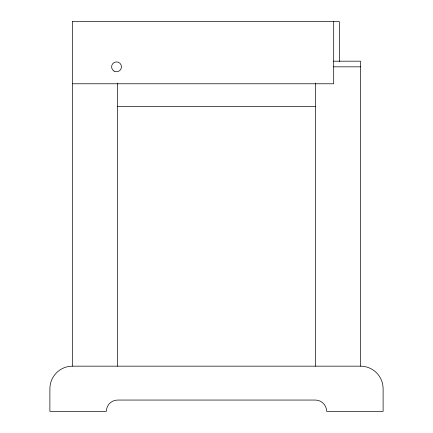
<?xml version="1.0" encoding="UTF-8"?>
<svg xmlns="http://www.w3.org/2000/svg" width="433" height="433" viewBox="0 0 433 433"><rect width="100%" height="100%" fill="white"/><g stroke="black" fill="none" stroke-linecap="round" stroke-linejoin="round"><path stroke-width="0.65" d="M72.408 21.65L339.342 21.65L339.342 61.491M333.545 61.183L360.521 61.183L360.521 366.166A22.592 22.592 0 0 1 383.113 388.758L383.113 411.35L326.634 411.35A11.296 11.296 0 0 0 315.338 400.054L117.662 400.054A11.296 11.296 0 0 0 106.366 411.35L49.887 411.35L49.887 388.758A22.592 22.592 0 0 1 72.479 366.166L72.479 21.65M333.545 66.834L360.521 66.834M72.408 83.775L333.691 83.775L333.691 21.65M117.662 106.366L315.338 106.366M72.479 366.166L360.521 366.166M315.338 83.049L315.338 366.166M117.662 83.049L117.662 366.166M114.063 71.115A4.942 4.942 0 0 0 121.473 66.834A4.942 4.942 0 0 0 114.063 62.552A4.942 4.942 0 0 0 114.063 71.115"/></g></svg>
